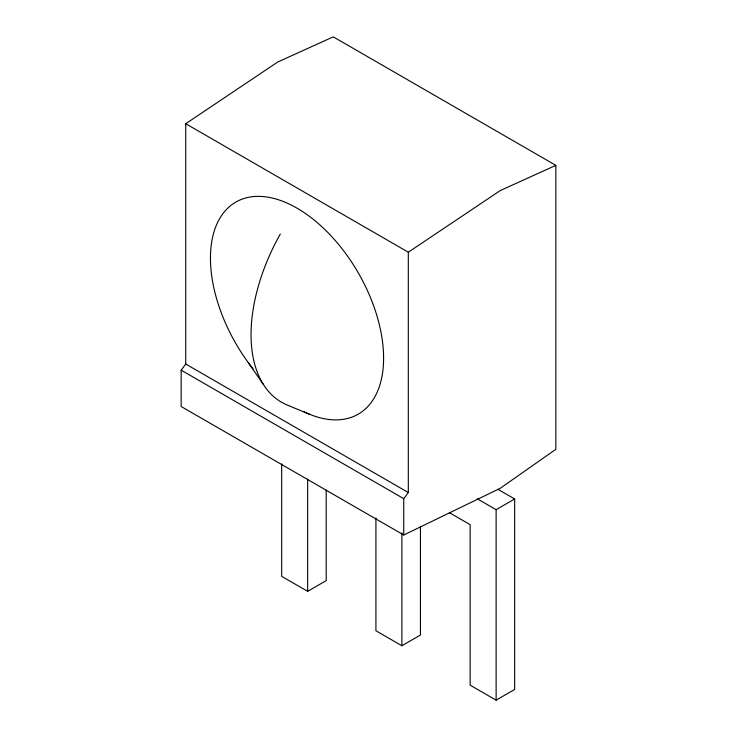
<?xml version="1.0" encoding="UTF-8"?>
<svg xmlns="http://www.w3.org/2000/svg" width="737" height="737" viewBox="0 0 737 737"><rect width="100%" height="100%" fill="white"/><g stroke="black" fill="none" stroke-linecap="round" stroke-linejoin="round"><path stroke-width="1.11" d="M181.155 370.158L185.733 364.032L185.733 123.715L277.609 62.092L333.253 36.85L555.845 165.355L555.845 449.312L500.193 488.318L403.747 535.007L181.155 406.502L181.155 370.158L403.747 498.673L403.747 535.007M403.747 498.673L408.316 492.546L408.316 252.22L500.193 190.607L555.845 165.355M281.691 463.905L281.691 576.352L307.661 591.341L326.205 580.636L326.205 490.077M477.318 498.829L496.121 509.672L514.666 498.967L514.666 689.445L496.121 700.15L470.151 685.161L470.151 524.67L449.377 512.676M375.916 517.908L375.916 630.752L401.886 645.75L420.44 635.036L420.44 526.798M309.927 414.424L285.56 404.346L280.318 401.527A147.759 85.308 -60 0 1 280.318 234.025M185.733 123.715L408.316 252.22M497.844 489.257L514.666 498.967M185.733 364.032L408.316 492.546M248.258 362.567L263.247 384.226M496.121 509.672L496.121 700.15M401.886 532.897L401.886 645.75M307.661 479.004L307.661 591.341M253.04 368.832A122.434 70.688 60 0 1 240.022 199.976A122.434 70.688 60 0 1 376.773 315.27A122.434 70.688 60 0 1 303.994 411.79"/></g></svg>
